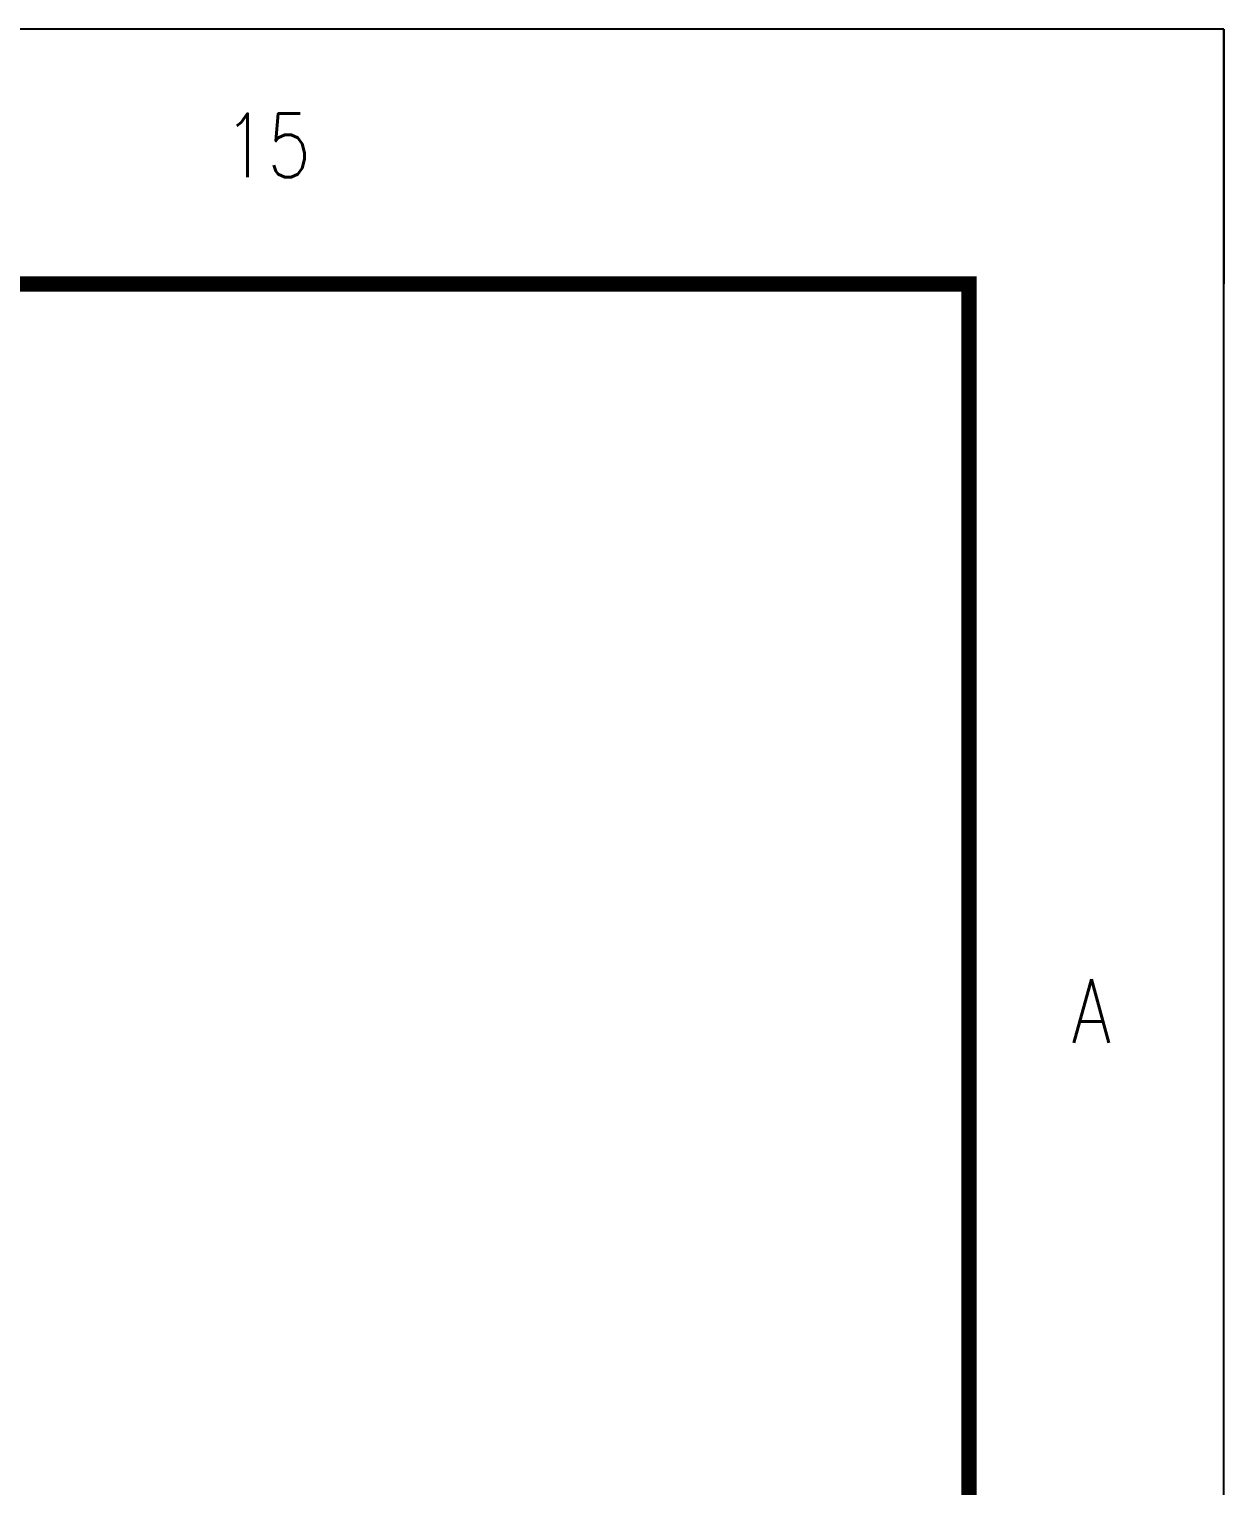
# Model space of a CAD drawing. Extents: x 878294 to 983419, y -99592 to -40192.
# Drawn here: x 978730 to 983419, y -45908 to -40192 of the extents above; entities that cross this region are included whole.
import ezdxf

# ---------------------------------------------------------------- set-up
doc = ezdxf.new("R2010")
doc.units = 0
doc.header["$LTSCALE"] = 2000
doc.header["$MEASUREMENT"] = 0
doc.layers.get('0').update_dxf_attribs({"linetype": 'CONTINUOUS'})
doc.layers.add('THIN', color=1, linetype='CONTINUOUS')
doc.styles.add('STANDA', font='romans.shx', dxfattribs={"width": 0.7, "bigfont": 'hztxt.shx'})

# ---------------------------------------------------------------- blocks, each defined once
blk = doc.blocks.new('A$C649A5E08')
at = {"layer": 'THIN'}
for p, q in [((105124.9, 59400), (0, 59400)), ((105124.9, 0), (105124.9, 59400)), ((105124.9, 59400), (105124.9, 58400)), ((104124.9, 58400), (2500, 58400)), ((104124.9, 1000), (104124.9, 58400))]:
    blk.add_line(p, q, dxfattribs=at)
at = {"layer": 'THIN', "const_width": 60}
blk.add_lwpolyline([(104124.9, 58400), (104124.9, 1000), (2500, 1000), (2500, 58400), (104124.9, 58400)], dxfattribs=at)
at = {"layer": 'THIN', "style": 'STANDA', "width": 0.8}
for s, p in [('15', (101199, 58818.8)), ('A', (104527.7, 55422.4))]:
    blk.add_text(s, height=250, dxfattribs=at).set_placement(p)

msp = doc.modelspace()

# ---------------------------------------------------------------- block references
msp.add_blockref('A$C649A5E08', (878294.31, -99592.05))

doc.saveas('drawing.dxf')
